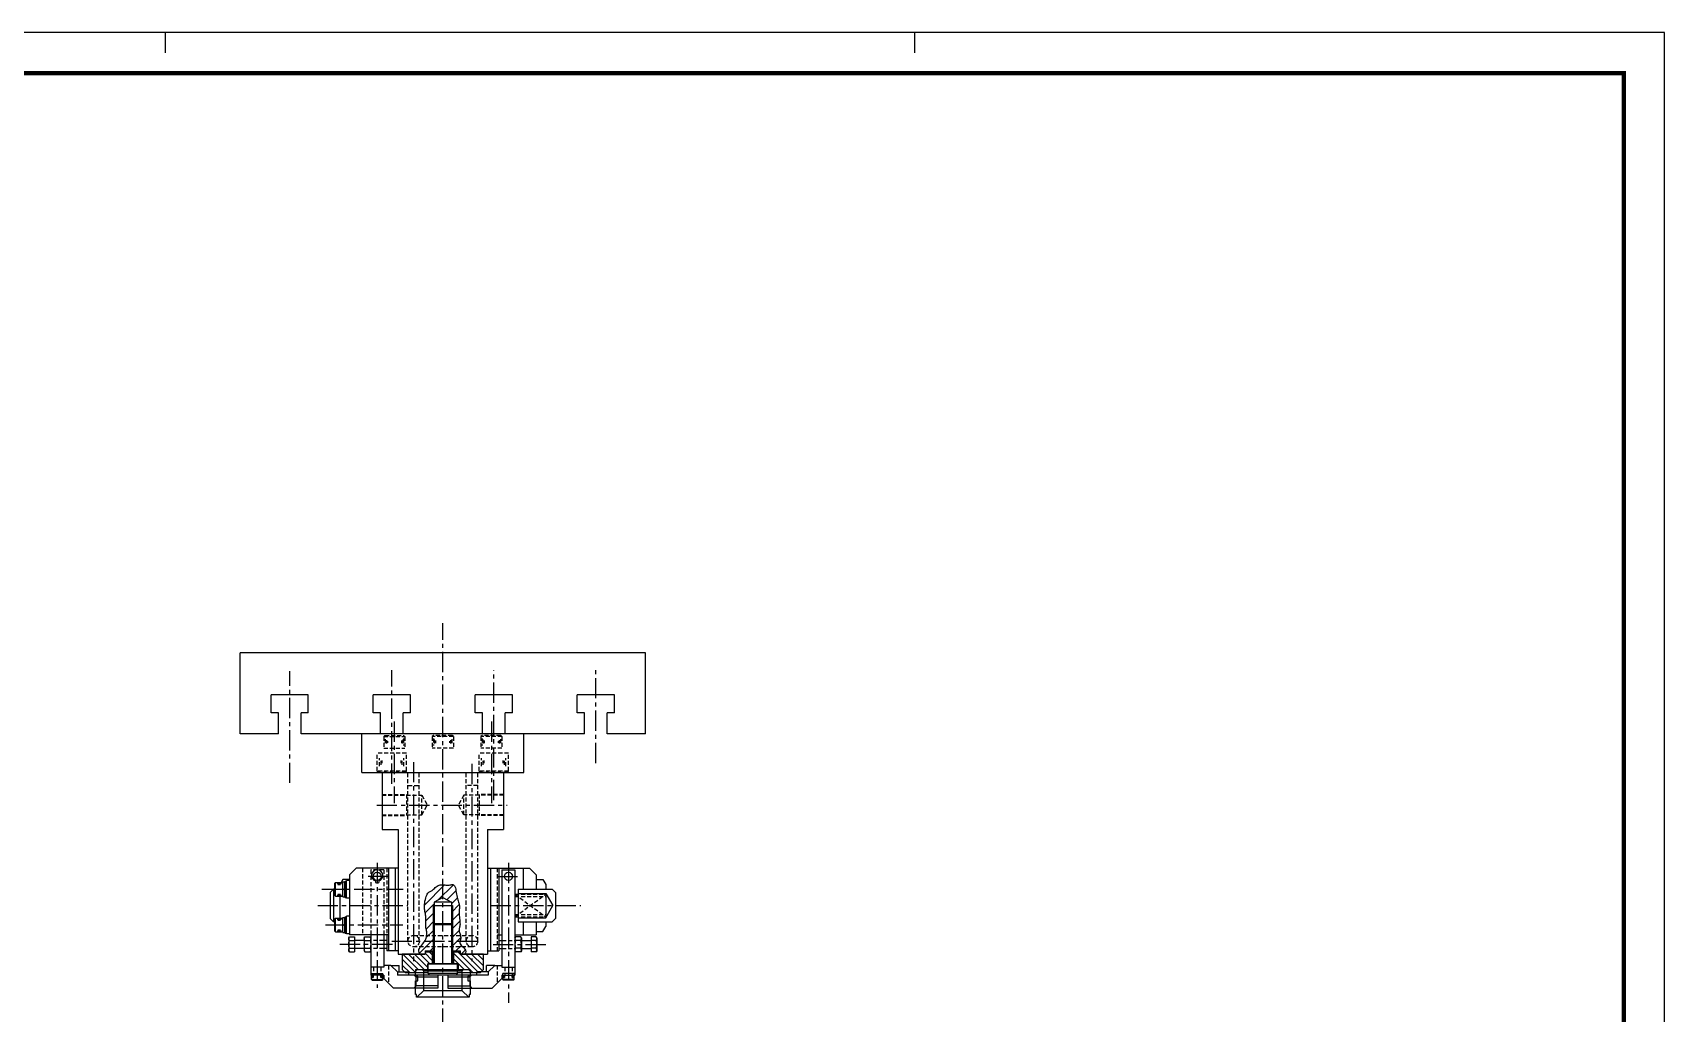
# Model space of a CAD drawing. Extents: x 0 to 2102, y 0 to 1485.
# Drawn here: x 1096 to 2102, y 880 to 1485 of the extents above; entities that cross this region are included whole.
import ezdxf

# ---------------------------------------------------------------- set-up
doc = ezdxf.new("R2010")
doc.units = 0
doc.header["$LTSCALE"] = 10
doc.header["$MEASUREMENT"] = 0
doc.linetypes.add('CENTER', pattern=[2, 1.25, -0.25, 0.25, -0.25])
doc.linetypes.add('HIDDEN', pattern=[0.375, 0.25, -0.125])
doc.layers.get('0').update_dxf_attribs({"linetype": 'CONTINUOUS'})
for name, color, linetype in [('CL', 1, 'CENTER'), ('CUPLA A SOLDAR', 5, 'CONTINUOUS'), ('FI', 1, 'CONTINUOUS'), ('OC', 1, 'HIDDEN'), ('RY', 5, 'CONTINUOUS')]:
    doc.layers.add(name, color=color, linetype=linetype)

# ---------------------------------------------------------------- blocks, each defined once
blk = doc.blocks.new('04912L')
for p, q in [((-3.5, 3.699999999999818), (-3.199999999999818, 4)), ((-3.5, 3.699999999999818), (-3.5, 9.094947017729282e-13)), ((-3.5, 9.094947017729282e-13), (3.5, 0)), ((-3.199999999999818, 4), (3.199999999999818, 4.000000000000909)), ((3.5, 3.700000000000728), (3.199999999999818, 4.000000000000909)), ((3.5, 3.700000000000728), (3.5, 9.094947017729282e-13))]:
    blk.add_line(p, q)
at = {"color": 1}
for p, q in [((-3.5, 3.699999999999818), (3.5, 3.700000000000728)), ((-2.74918438135046, 2.847886453242609), (-2.74918438135046, 0.8981509999366608)), ((-2.217093556839245, 2.404756186908344), (-2.217093556839245, 1.16402496878527)), ((2.217093556839245, 2.404756186908344), (2.217093556839245, 1.16402496878527)), ((2.74918438135046, 2.847886453242609), (2.74918438135046, 0.8981509999366608))]:
    blk.add_line(p, q, dxfattribs=at)
blk = doc.blocks.new('05934L')
for p, q in [((-4.000000000000455, 4), (-4.618802153517208, 3.642734410092089)), ((-4.618802153517208, 3.642734410092089), (-4.618802153517208, 0.3572655904490603)), ((-4.000000000000455, 0), (-4.618802153517208, 0.3572655899079109)), ((-4.000000000000455, 4), (-2.309401076758604, 4)), ((-4.000000000000455, 0), (-2.309401076758604, 0)), ((-2.309401076758604, 4), (2.309401076758604, 4)), ((-2.309401076758604, 3.642734410092089), (-2.309401076758604, 0.3572655900252357)), ((-2.309401076758604, 0), (2.309401076758604, 0)), ((2.309401076758604, 4), (4.000000000000455, 4)), ((2.309401076758604, 3.642734410092089), (2.309401076758604, 0.3572655890056922)), ((2.309401076758604, 0), (4.000000000000455, 0)), ((4, 4), (4.618802153517208, 3.642734410092089)), ((4, 0), (4.618802153517208, 0.3572655899079109)), ((4.618802153517208, 3.642734410092089), (4.618802153517208, 0.3572655890056922))]:
    blk.add_line(p, q)
for centre, radius, start, end in [((-3.464101615138134, 1.955341801261966), 2.044658198738228, 55.61575253194686, 124.3842474680531), ((-3.464101615138134, 2.044658198738034), 2.044658198738228, 235.6157525319469, 304.3842474680532), ((0, -3.642734410092999), 7.642734410093215, 72.4120462260115, 107.5879537739885), ((0, 7.642734410092999), 7.642734410093215, 252.4120462260115, 287.5879537739885), ((3.464101615138134, 1.955341801268332), 2.04465819873323, 55.61575253185293, 124.3842474681471), ((3.464101615138134, 2.044658198731668), 2.04465819873323, 235.615752531853, 304.3842474681471)]:
    blk.add_arc(centre, radius, start, end)
blk = doc.blocks.new('05933L')
for p, q in [((-4.000000000000455, 3.500000000000909), (-4.618802153517208, 3.142734410092999)), ((-4.618802153517208, 3.142734410092999), (-4.618802153517208, 9.094947017729282e-13)), ((-4.618802153517208, 9.094947017729282e-13), (4.618802153517208, 0)), ((-4.000000000000455, 3.500000000000909), (-2.309401076758604, 3.500000000000909)), ((-2.309401076758604, 3.500000000000909), (2.309401076758604, 3.500000000000909)), ((-2.309401076758604, 3.142734410092999), (-2.309401076758604, 9.094947017729282e-13)), ((2.309401076758604, 3.500000000000909), (4.000000000000455, 3.500000000000909)), ((2.309401076758604, 3.142734410092999), (2.309401076758604, 9.094947017729282e-13)), ((4, 3.500000000000909), (4.618802153517208, 3.142734410092999)), ((4.618802153517208, 3.142734410092999), (4.618802153517208, 9.094947017729282e-13))]:
    blk.add_line(p, q)
for centre, radius, start, end in [((-3.464101615138134, 1.455341801262875), 2.044658198738228, 55.61575253194686, 124.3842474680531), ((0, -4.142734410092089), 7.642734410093215, 72.4120462260115, 107.5879537739885), ((3.464101615138134, 1.455341801269242), 2.04465819873323, 55.61575253185293, 124.3842474681471)]:
    blk.add_arc(centre, radius, start, end)
blk = doc.blocks.new('05125')
for p, q in [((-4.699999999999818, 1), (-5, 0.6999999999998181)), ((-5, 0.6999999999998181), (-5, 0)), ((-5, 0), (5, 9.094947017729282e-13)), ((-4.699999999999818, 1), (4.699999999999818, 1)), ((4.699999999999818, 1), (5, 0.6999999999998181)), ((5, 0.6999999999998181), (5, 0))]:
    blk.add_line(p, q)
at = {"color": 1}
blk.add_line((-5, 0.6999999999998181), (5, 0.6999999999998181), dxfattribs=at)
blk = doc.blocks.new('05127')
for p, q in [((-4.600000000000364, 1.200000000000728), (4.599999999999909, 1.200000000000728)), ((-4.600000000000364, 1.200000000000728), (-4.600000000000364, 9.094947017729282e-13)), ((-4.600000000000364, 0), (4.599999999999909, 9.094947017729282e-13)), ((0.5127758982330306, 1.200000000000728), (-0.5315490120110553, 0)), ((4.599999999999909, 1.200000000000728), (4.599999999999909, 9.094947017729282e-13))]:
    blk.add_line(p, q)
blk = doc.blocks.new('05912L')
for p, q in [((-4.25, 4.5), (-3.75, 5)), ((-4.25, 4.5), (-4.25, 9.094947017729282e-13)), ((-4.25, 0), (4.25, 0)), ((-3.75, 5), (3.75, 4.999999999999091)), ((4.25, 4.499999999999091), (3.75, 4.999999999999091)), ((4.25, 4.499999999999091), (4.25, 9.094947017729282e-13))]:
    blk.add_line(p, q)
at = {"color": 1}
for p, q in [((-4.25, 4.5), (4.25, 4.5)), ((-3.637678955054071, 3.522731474156899), (-3.637678955054071, 0.7923265134850226)), ((-2.983482269819433, 3.099717775453428), (-2.983482269819433, 1.407621071122776)), ((2.983482269819433, 3.099717775453428), (2.983482269819433, 1.407621071122776)), ((3.637678955054071, 3.522731474156899), (3.637678955054071, 0.7923265134850226))]:
    blk.add_line(p, q, dxfattribs=at)
blk = doc.blocks.new('12912L')
for p, q in [((-8.99999999999909, 11.00000000000091), (-7.999999999999091, 12.00000000000091)), ((-8.99999999999909, 11.00000000000091), (-9, 0)), ((-7.999999999999091, 12.00000000000091), (8, 12.00000000000091)), ((9, 11.00000000000091), (8, 12.00000000000091)), ((9, 11.00000000000091), (9, 9.094947017729282e-13)), ((-9, 0), (9, 0))]:
    blk.add_line(p, q)
at = {"color": 1}
for p, q in [((-9, 11.00000000000091), (9, 11.00000000000091)), ((-7.466598946256454, 8.009444678210457), (-7.466598946256454, 3.033045896358999)), ((-6.470651215117869, 7.156355527374217), (-6.470651215117869, 3.886156001952259)), ((-5.75926828511183, 6.161067389100936), (-5.75926828511183, 4.597067120108477)), ((5.901521612855504, 6.161067389100936), (5.901521612855504, 4.597067120108477)), ((6.612904542861543, 7.156355527374217), (6.612904542861543, 3.886156001952259)), ((7.608852274000128, 8.009444678210457), (7.608852274000128, 3.033045896358999))]:
    blk.add_line(p, q, dxfattribs=at)
blk = doc.blocks.new('08912L')
for p, q in [((-6.5, 7.199999999999818), (-5.699999999999818, 8)), ((-6.5, 7.199999999999818), (-6.5, 0)), ((-6.5, 0), (6.5, 0)), ((-5.699999999999818, 8), (5.699999999999818, 8)), ((5.699999999999818, 8), (6.5, 7.199999999999818)), ((6.5, 7.199999999999818), (6.500000000000909, 0))]:
    blk.add_line(p, q)
at = {"color": 1}
for p, q in [((-6.5, 7.200000000000728), (6.5, 7.200000000000728)), ((-5.56023573213497, 5.754278590673493), (-5.56023573213497, 2.02454122344443)), ((-4.813790976406381, 5.132655696134862), (-4.813790976406381, 2.894813275797787)), ((-4.067317147853828, 4.386708222689776), (-4.067317147853828, 3.392111591428147)), ((4.516812079433294, 4.759681959411864), (4.516812079433294, 3.143462433612513)), ((5.263285907985846, 5.505629432857859), (5.263285907985846, 2.52183953907479)), ((5.760896363255597, 6.127252327396491), (5.760896363255597, 1.775892065628796))]:
    blk.add_line(p, q, dxfattribs=at)
blk = doc.blocks.new('A1G')
for p, q in [((471, 589.0000000000001), (470.9999999999991, 594.0000000000001)), ((656, 589.0000000000001), (656, 594.0000000000001))]:
    blk.add_line(p, q)
blk.add_lwpolyline([(0, 0), (841, 0), (841, 594.0000000000001), (0, 594.0000000000001)], close=True)
at = {"const_width": 1}
blk.add_lwpolyline([(25, 10), (830.9999999999991, 9.999999999999886), (831, 583.9999999999997), (25, 583.9999999999999)], close=True, dxfattribs=at)

msp = doc.modelspace()

# ---------------------------------------------------------------- hatches: boundary and pattern name
at = {"layer": 'RY'}
h = msp.add_hatch(dxfattribs=at)
h.set_pattern_fill('ANSI31', color=256, scale=30, style=0)
h.set_pattern_definition([(45, (-8530.021053674276, -992.2814663107006), (-2.651650429449553, 2.651650429449553), [])])
h.paths.add_polyline_path([(1359.017778477577, 938.3565244905078), (1358.91268065572, 939.3221957294661), (1358.816129421408, 940.2684137485571), (1358.740999910511, 941.1685190467165), (1358.700167258898, 941.9958521228812), (1358.702155579491, 942.7307086042458), (1358.738084893432, 943.3812046310393), (1358.794724198911, 943.9624114717494), (1358.858842494126, 944.4894003948627), (1358.917208777269, 944.9772426688676), (1358.956592046536, 945.4410095622504), (1358.963761300116, 945.895772343499), (1358.925485536207, 946.3566022811005), (1358.832521409593, 946.8374659260066), (1358.691576201429, 947.3479109590266), (1358.513344849456, 947.8963803434337), (1358.308522291423, 948.4913170425009), (1358.087803465076, 949.1411640195026), (1357.861883308156, 949.8543642377113), (1357.641456758411, 950.6393606604001), (1357.437218753585, 951.5045962508434), (1357.256380434201, 952.4511497550877), (1357.092217751904, 953.4506430502756), (1356.934522861116, 954.4673337963234), (1356.773087916257, 955.4654796531472), (1356.597705071752, 956.4093382806636), (1356.39816648202, 957.2631673387884), (1356.164264301484, 957.9912244874383), (1355.885790684566, 958.5577673865296), (1355.554719022331, 958.9386215735253), (1355.171747652417, 959.1558840960784), (1354.739756149109, 959.2432198793883), (1354.261624086685, 959.2342938486552), (1353.740231039426, 959.1627709290785), (1353.178456581616, 959.0623160458583), (1352.579180287536, 958.9665941241942), (1351.945281731467, 958.9092700892863), (1351.280443103316, 958.9143745421763), (1350.591557055488, 958.9674007872748), (1349.886318856012, 959.044207804835), (1349.172423772918, 959.1206545751097), (1348.666766641682, 959.1573984626586), (1348.666766641682, 951.3507407032475), (1353.916766641682, 948.3196517900169), (1353.916766641682, 946.350740703283), (1354.666766641682, 946.3507407032839), (1354.666766641682, 934.3507407031302), (1354.666766641682, 927.8507407031748), (1359.508901107149, 927.8507407031748), (1359.482785680193, 927.965329652023), (1359.311427559427, 928.5859491780259), (1359.129969492575, 929.1988820040867), (1358.959212594582, 929.7921176615466), (1358.819957980399, 930.3536456817458), (1358.733006764976, 930.8714555960253), (1358.713007093989, 931.3390714484192), (1358.749995236021, 931.772155333738), (1358.827854490386, 932.1919038594845), (1358.930468156392, 932.6195136331628), (1359.041719533354, 933.0761812622761), (1359.145491920581, 933.5831033543284), (1359.225668617386, 934.1614765168229), (1359.266132923078, 934.8324973572633), (1359.255600109729, 935.6093864650588), (1359.202113340451, 936.4734603572404), (1359.11854775111, 937.3980595327444)])
h.paths.add_polyline_path([(1343.416766641682, 948.3196517900169), (1348.666766641682, 951.3507407032475), (1348.666766641682, 959.1573984626586), (1348.457567074238, 959.1726000783517), (1347.749444027997, 959.1759032948144), (1347.055749902229, 959.10642320475), (1346.384179964962, 958.9400187884119), (1345.741046726882, 958.6611365000156), (1345.127131669306, 958.288572689625), (1344.541833516199, 957.8497111812674), (1343.984550991536, 957.3719357989701), (1343.454682819287, 956.8826303667599), (1342.951627723418, 956.4091787086641), (1342.474784427906, 955.9789646487086), (1342.023551656717, 955.6193720109216), (1341.596966152161, 955.3476862620935), (1341.192616729901, 955.1407994400731), (1340.807730223936, 954.9655052254725), (1340.43953346827, 954.788597298904), (1340.0852532969, 954.5768693409805), (1339.742116543828, 954.297115032314), (1339.407350043055, 953.9161280535166), (1339.078180628581, 953.4007020852011), (1338.753742770044, 952.7283288317124), (1338.440801479614, 951.9192920923219), (1338.148029405098, 951.0045736900352), (1337.884099194307, 950.0151554478566), (1337.657683495047, 948.9820191887904), (1337.477454955124, 947.9361467358415), (1337.352086222349, 946.9085199120141), (1337.290249944528, 945.930120540313), (1337.296686420686, 945.0242886049939), (1337.360406554712, 944.1837967353144), (1337.466488901715, 943.3937757217841), (1337.600012016799, 942.639356354912), (1337.746054455074, 941.9056694252063), (1337.889694771646, 941.1778457231792), (1338.01601152162, 940.4410160393368), (1338.110083260104, 939.6803111641889), (1338.161400624758, 938.8853547888152), (1338.177102583455, 938.0637422065763), (1338.168740186622, 937.2275616114034), (1338.147864484687, 936.3889011972251), (1338.126026528074, 935.5598491579772), (1338.114777367211, 934.7524936875864), (1338.125668052526, 933.9789229799846), (1338.170249634441, 933.251225229103), (1338.255642360858, 932.577325589577), (1338.371243269557, 931.9484970588585), (1338.502018595795, 931.3518495951057), (1338.63293457482, 930.7744931564728), (1338.748957441887, 930.2035377011191), (1338.835053432253, 929.6260931872007), (1338.876188781167, 929.0292695728742), (1338.857329723884, 928.4001768162968), (1338.782892438408, 927.8507407031748), (1342.666766641682, 927.8507407031748), (1342.666766641682, 934.3507407031302), (1342.666766641682, 946.3507407032694), (1343.416766641682, 946.3507407032703)])
h.paths.add_polyline_path([(1343.416766641682, 946.3507407032703), (1342.666766641682, 946.3507407032694), (1342.666766641682, 934.3507407031302), (1343.41676664168, 935.1007407031284)], flags=17)
h.paths.add_polyline_path([(1354.666766641682, 946.3507407032839), (1353.916766641682, 946.350740703283), (1353.916766641682, 935.1007407031302), (1354.666766641682, 934.3507407031302)], flags=17)
h.paths.add_polyline_path([(1359.711997623659, 926.7490723748283), (1359.623242739919, 927.3490338947372), (1359.508901107149, 927.8507407031748), (1354.666766641682, 927.8507407031748), (1354.666766641682, 924.3507407031548), (1359.322413020567, 924.3507407031523), (1359.397474397654, 924.6492778785539), (1359.538112528098, 925.1366312108162), (1359.660955710709, 925.6423605823852), (1359.728249216463, 926.1774555609552)])
h.paths.add_polyline_path([(1359.246337609608, 923.1875784406664), (1359.213832209382, 923.6857410611733), (1359.276796048405, 924.1693110179044), (1359.322413020567, 924.3507407031523), (1354.666766641682, 924.3507407031548), (1354.666766641682, 920.8507407031748), (1360.912323154127, 920.8507407031748), (1360.272513507065, 921.498305110697), (1359.748775043918, 922.1035169375484), (1359.412066978111, 922.6638335886894)])
h.paths.add_polyline_path([(1361.576336932616, 920.1652276732027), (1360.91252195161, 920.8505394961833), (1360.912323154127, 920.8507407031748), (1354.666766641682, 920.8507407031748), (1354.666766641682, 918.3507407031591), (1359.666766641505, 918.3507407031593), (1359.666766641505, 916.3507407031593), (1362.01628931192, 916.3507407031593), (1362.620393322604, 917.148669880534), (1362.785986645082, 917.9340907454214), (1362.605532724287, 918.701995718626), (1362.171495005154, 919.4473772209517)])
h.paths.add_polyline_path([(1342.666766641682, 927.8507407031748), (1338.782892438408, 927.8507407031748), (1338.766499923022, 927.7297443519333), (1338.603952750651, 927.0241795194809), (1338.372999006215, 926.2935091349448), (1338.076949489147, 925.5477600143299), (1337.719114998883, 924.7969589736415), (1337.470042834613, 924.3507407031639), (1342.666766641682, 924.3507407031611)])
h.paths.add_polyline_path([(1342.666766641682, 924.3507407031611), (1337.470042834613, 924.3507407031641), (1337.302806334865, 924.0511328288851), (1336.83133429653, 923.3203083960657), (1336.308009683313, 922.6145124911884), (1335.743512183592, 921.9384562086254), (1335.177997041501, 921.2755877562247), (1334.849652304581, 920.8507407031748), (1342.666766641682, 920.8507407031748)])
h.paths.add_polyline_path([(1342.666766641682, 920.8507407031748), (1334.849652304581, 920.8507407031748), (1334.658988390107, 920.6040396201986), (1334.234010362488, 919.9019442867609), (1333.950587091713, 919.1474342421247), (1333.856242710854, 918.3186419725039), (1333.998501352984, 917.3936999641116), (1334.424887151174, 916.3507407031593), (1337.666766641505, 916.3507407031593), (1337.666766641505, 918.3507407031593), (1342.666766641682, 918.3507407031593)])
h = msp.add_hatch(dxfattribs=at)
h.set_pattern_fill('ANSI31', color=256, scale=20, angle=90, style=0)
h.set_pattern_definition([(135, (12045.50163356377, 11362.1079242694), (-1.767766952966369, -1.767766952966369), [])])
h.paths.add_polyline_path([(1365.516766641505, 906.8507407031593), (1365.516766641505, 904.8507407031593), (1371.666766641505, 904.8507407031593), (1373.666766641505, 906.8507407031593), (1373.666766641505, 916.3507407031593), (1359.666766641505, 916.3507407031593), (1359.666766641505, 917.8507407031593), (1355.166766641494, 917.8507407031593), (1355.166766641494, 910.3507407031593), (1358.166766641494, 910.3507407031593), (1358.166766641494, 906.8507407031593)])
h.paths.add_polyline_path([(1323.666766641505, 916.3507407031593), (1323.666766641505, 906.8507407031593), (1325.666766641505, 904.8507407031593), (1331.816766641503, 904.8507407031593), (1331.816766641505, 906.8507407031593), (1339.166766641505, 906.8507407031593), (1339.166766641505, 910.3507407031593), (1342.166766641507, 910.3507407031593), (1342.166766641505, 917.8507407031593), (1337.666766641505, 917.8507407031593), (1337.666766641505, 916.3507407031593)])

# ---------------------------------------------------------------- linework, layer by layer
for p, q in [((1473.666766641678, 1102.350740703177), (1223.666766641682, 1102.350740703177)), ((1223.666766641678, 1052.350740703173), (1223.666766641678, 1102.350740703178)), ((1473.666766641682, 1052.350740703178), (1473.666766641682, 1102.350740703178)), ((1265.666766641682, 1076.350740703175), (1242.666766641685, 1076.350740703173)), ((1242.666766641685, 1065.350740703177), (1242.666766641685, 1076.350740703171)), ((1265.666766641678, 1065.350740703177), (1265.666766641682, 1076.350740703173)), ((1328.666766641682, 1076.350740703175), (1305.666766641685, 1076.350740703173)), ((1305.666766641685, 1065.350740703177), (1305.666766641685, 1076.350740703171)), ((1328.666766641678, 1065.350740703177), (1328.666766641682, 1076.350740703173)), ((1391.666766641682, 1076.350740703175), (1368.666766641685, 1076.350740703173)), ((1368.666766641685, 1065.350740703177), (1368.666766641685, 1076.350740703171)), ((1391.666766641678, 1065.350740703177), (1391.666766641682, 1076.350740703173)), ((1454.666766641682, 1076.350740703175), (1431.666766641685, 1076.350740703173)), ((1431.666766641685, 1065.350740703177), (1431.666766641685, 1076.350740703171)), ((1454.666766641678, 1065.350740703177), (1454.666766641682, 1076.350740703173)), ((1247.166766641682, 1065.350740703175), (1242.666766641685, 1065.350740703175)), ((1247.166766641685, 1052.350740703173), (1247.166766641682, 1065.350740703177)), ((1265.666766641682, 1065.350740703177), (1261.166766641682, 1065.350740703175)), ((1261.166766641685, 1052.350740703177), (1261.166766641682, 1065.350740703177)), ((1310.166766641682, 1065.350740703175), (1305.666766641685, 1065.350740703175)), ((1310.166766641685, 1052.350740703173), (1310.166766641682, 1065.350740703177)), ((1328.666766641682, 1065.350740703177), (1324.166766641682, 1065.350740703175)), ((1324.166766641685, 1052.350740703177), (1324.166766641682, 1065.350740703177)), ((1373.166766641682, 1065.350740703175), (1368.666766641685, 1065.350740703175)), ((1373.166766641685, 1052.350740703173), (1373.166766641682, 1065.350740703177)), ((1391.666766641682, 1065.350740703177), (1387.166766641682, 1065.350740703175)), ((1387.166766641685, 1052.350740703177), (1387.166766641682, 1065.350740703177)), ((1436.166766641682, 1065.350740703175), (1431.666766641685, 1065.350740703175)), ((1436.166766641685, 1052.350740703173), (1436.166766641682, 1065.350740703177)), ((1454.666766641682, 1065.350740703177), (1450.166766641682, 1065.350740703175)), ((1450.166766641685, 1052.350740703177), (1450.166766641682, 1065.350740703177)), ((1247.166766641685, 1052.350740703175), (1223.666766641678, 1052.350740703177)), ((1436.166766641685, 1052.350740703175), (1261.166766641685, 1052.350740703175)), ((1298.666766641682, 1028.350740703175), (1298.666766641682, 1052.350740703177)), ((1398.666766641685, 1028.350740703175), (1398.666766641682, 1052.350740703177)), ((1473.666766641682, 1052.350740703175), (1450.166766641682, 1052.350740703178)), ((1298.666766641682, 1028.350740703175), (1398.666766641682, 1028.350740703175)), ((1311.166766641682, 1028.350740703104), (1311.166766641682, 993.3507407031093)), ((1321.166766641682, 1028.350740703104), (1376.166766641682, 1028.350740703249)), ((1386.166766641682, 1028.350740703249), (1386.166766641682, 993.3507407032457)), ((1311.166766641682, 993.3507407031111), (1321.166766641678, 993.3507407031275)), ((1321.166766641682, 993.3507407031275), (1321.166766641682, 916.3507407031748)), ((1376.166766641685, 993.3507407032275), (1376.166766641682, 916.3507407032039)), ((1376.166766641689, 993.3507407032293), (1386.166766641682, 993.3507407032457)), ((1295.166766641682, 969.3507407031166), (1291.166766641682, 965.3507407031166)), ((1321.166766641685, 969.3507407031748), (1295.166766641682, 969.3507407031166)), ((1315.166766641682, 969.3507407031748), (1315.166766641682, 918.3507407032039)), ((1319.166766641685, 969.3507407031748), (1319.166766641689, 918.3507407032039)), ((1376.166766641682, 969.3507407031748), (1402.166766641682, 969.3507407031748)), ((1378.166766641682, 969.3507407031748), (1378.166766641682, 918.3507407032039)), ((1383.166766641682, 969.3507407031748), (1383.166766641682, 918.3507407032039)), ((1385.166766641682, 968.3507407031748), (1385.166766641682, 908.3507407031766)), ((1385.166766641682, 968.3507407032039), (1393.166766641682, 968.3507407032039)), ((1393.166766641682, 968.3507407031748), (1393.166766641678, 908.3507407031657)), ((1398.166766641682, 969.3507407031748), (1398.166766641685, 956.350740703233)), ((1406.166766641682, 965.3507407031748), (1402.166766641682, 969.3507407031748)), ((1286.898817449224, 962.3507407031748), (1285.888454478174, 960.600740703233)), ((1291.166766641682, 962.3507407031457), (1286.898817449232, 962.3507407031748)), ((1289.166766641682, 950.850740703233), (1289.166766641682, 961.850740703233)), ((1291.166766641682, 961.850740703233), (1289.166766641682, 961.850740703233)), ((1291.166766641682, 965.3507407031166), (1291.166766641682, 928.350740703233)), ((1307.166766641682, 961.4966387369232), (1307.166766641682, 960.4632585094687)), ((1309.166766641682, 961.4966387369232), (1309.166766641682, 960.4632585094687)), ((1406.166766641682, 965.3507407031748), (1406.166766641685, 956.350740703233)), ((1406.166766641685, 962.3507407031457), (1410.434715834139, 962.3507407031748)), ((1410.434715834142, 962.3507407031748), (1412.166766641682, 959.350740703233)), ((1412.166766641682, 959.350740703233), (1412.166766641682, 956.350740703233)), ((1281.166766641682, 956.350740703233), (1279.166766641682, 954.350740703233)), ((1279.166766641682, 954.350740703233), (1279.166766641682, 938.3507407032039)), ((1281.96676664167, 956.350740703233), (1281.166766641682, 956.350740703233)), ((1281.166766641682, 956.350740703233), (1281.166766641682, 936.3507407032039)), ((1285.166766641689, 952.100740703233), (1285.166766641685, 938.600740703233)), ((1291.166766641682, 950.8507407032621), (1289.166766641682, 950.850740703233)), ((1348.666766641682, 951.3507407032475), (1343.416766641682, 948.3196517900169)), ((1343.416766641682, 948.3196517900169), (1343.41676664168, 935.1007407031293)), ((1353.916766641682, 948.3196517900169), (1343.416766641682, 948.3196517900169)), ((1348.666766641682, 951.3507407032475), (1353.916766641682, 948.3196517900169)), ((1353.916766641682, 948.3196517900169), (1353.916766641682, 935.1007407031302)), ((1395.166766641682, 956.350740703233), (1395.166766641682, 936.3507407031748)), ((1395.166766641682, 956.350740703233), (1416.166766641682, 956.350740703233)), ((1395.166766641682, 953.8507407032039), (1412.166766641682, 953.8507407032039)), ((1412.166766641682, 953.8507407032039), (1412.166766641682, 938.8507407032039)), ((1412.166766641682, 953.8507407032039), (1416.496893660604, 946.3507407032039)), ((1416.166766641682, 956.350740703233), (1418.166766641682, 954.350740703233)), ((1418.166766641682, 954.350740703233), (1418.166766641682, 938.3507407032039)), ((1279.166766641682, 938.3507407032039), (1281.166766641682, 936.3507407032039)), ((1289.166766641682, 928.850740703233), (1289.166766641682, 939.850740703233)), ((1291.166766641682, 939.850740703233), (1289.166766641682, 939.850740703233)), ((1395.166766641682, 938.8507407032039), (1412.166766641682, 938.8507407032039)), ((1412.166766641682, 938.8507407032039), (1416.496893660604, 946.3507407032039)), ((1418.166766641682, 938.3507407032039), (1416.166766641682, 936.3507407032039)), ((1281.96676664167, 936.3507407032039), (1281.166766641682, 936.3507407032039)), ((1291.166766641682, 928.8507407032621), (1289.166766641682, 928.850740703233)), ((1315.166766641682, 928.350740703233), (1291.166766641682, 928.350740703233)), ((1304.166766641678, 928.350740703233), (1304.166766641685, 908.3507407031657)), ((1312.166766641682, 928.350740703233), (1312.166766641682, 908.3507407031766)), ((1314.166766641682, 928.350740703233), (1314.166766641682, 918.3507407032039)), ((1343.666766641682, 935.3507407031302), (1342.666766641682, 934.3507407031302)), ((1342.666766641682, 934.3507407031302), (1342.666766641682, 910.3507407031593)), ((1343.666766641682, 935.3507407031302), (1353.666766641682, 935.3507407031302)), ((1353.666766641682, 935.3507407031302), (1354.666766641682, 934.3507407031302)), ((1354.666766641682, 934.3507407031302), (1354.666766641682, 910.3507407031302)), ((1383.166766641689, 928.3507407032039), (1385.166766641682, 928.3507407032039)), ((1393.166766641682, 928.350740703233), (1406.166766641682, 928.350740703233)), ((1395.166766641682, 936.3507407032039), (1416.166766641682, 936.3507407032039)), ((1398.166766641685, 936.3507407032039), (1398.166766641685, 928.350740703233)), ((1406.166766641685, 936.3507407031748), (1406.166766641685, 928.350740703233)), ((1406.166766641682, 930.3507407031748), (1410.434715834124, 930.3507407031748)), ((1410.434715834117, 930.3507407031748), (1412.166766641682, 933.3507407031748)), ((1412.166766641682, 936.3507407032039), (1412.166766641682, 933.3507407031748)), ((1300.166766641682, 924.8507407032039), (1294.166766641682, 924.8507407032039)), ((1300.166766641682, 919.850740703233), (1294.166766641682, 919.8507407032039)), ((1314.166766641682, 924.8507407032039), (1312.166766641685, 924.8507407032039)), ((1314.166766641682, 919.850740703233), (1312.166766641685, 919.8507407032039)), ((1321.166766641682, 918.3507407031748), (1314.166766641682, 918.3507407032039)), ((1321.166766641682, 916.3507407031748), (1337.666766641505, 916.3507407031593)), ((1323.666766641505, 916.3507407031593), (1323.666766641505, 906.8507407031593)), ((1337.666766641505, 916.3507407031593), (1323.666766641505, 916.3507407031593)), ((1337.666766641505, 918.3507407031591), (1337.666766641505, 916.3507407031593)), ((1337.666766641505, 918.3507407031593), (1342.666766641682, 918.3507407031593)), ((1337.666766641505, 917.8507407031593), (1342.666766641682, 917.8507407031591)), ((1342.166766641505, 917.8507407031593), (1342.166766641507, 910.3507407031593)), ((1354.666766641682, 918.3507407031591), (1359.666766641505, 918.3507407031593)), ((1354.666766641682, 917.8507407031591), (1359.666766641505, 917.8507407031593)), ((1355.166766641494, 917.8507407031593), (1355.166766641494, 910.3507407031593)), ((1359.666766641505, 916.3507407031593), (1359.666766641505, 918.3507407031591)), ((1359.666766641505, 916.3507407031593), (1376.166766641682, 916.3507407032039)), ((1373.666766641505, 916.3507407031593), (1359.666766641505, 916.3507407031593)), ((1373.666766641505, 906.8507407031593), (1373.666766641505, 916.3507407031593)), ((1376.166766641682, 918.3507407031748), (1383.166766641682, 918.3507407032039)), ((1383.166766641682, 924.8507407032039), (1385.166766641682, 924.8507407032039)), ((1383.166766641682, 919.850740703233), (1385.166766641682, 919.8507407032039)), ((1397.166766641682, 924.8507407032039), (1403.166766641689, 924.8507407032039)), ((1397.166766641682, 919.850740703233), (1403.166766641689, 919.8507407032039)), ((1312.166766641682, 908.3507407031766), (1304.166766641685, 908.3507407031657)), ((1304.166766641682, 908.3507407031657), (1304.166766641682, 903.3507407031657)), ((1312.166766641682, 908.3507407031766), (1304.166766641685, 908.3507407031657)), ((1312.166766641678, 909.3507407031766), (1312.166766641682, 908.3507407031766)), ((1316.666766641685, 909.350740703182), (1312.166766641682, 909.3507407031766)), ((1316.666766641685, 909.350740703182), (1320.666766641682, 905.3507407031893)), ((1316.666766641685, 909.350740703182), (1321.666766641678, 909.3507407031802)), ((1321.666766641678, 905.3507407031893), (1321.666766641678, 909.3507407031802)), ((1323.666766641505, 906.8507407031593), (1325.666766641505, 904.8507407031593)), ((1331.816766641505, 906.8507407031593), (1339.666766641685, 906.8507407031593)), ((1331.816766641505, 906.8507407031593), (1331.816766641503, 904.8507407031593)), ((1339.166766641505, 910.3507407031593), (1358.166766641494, 910.3507407031593)), ((1339.166766641505, 910.3507407031593), (1339.166766641505, 906.8507407031575)), ((1357.666766641685, 910.3507407031302), (1339.666766641685, 910.3507407031302)), ((1339.666766641685, 904.3507407031293), (1339.666766641685, 910.3507407031293)), ((1357.666766641683, 904.3507407031293), (1357.666766641685, 910.3507407031302)), ((1357.666766641683, 906.8507407031593), (1365.516766641505, 906.8507407031593)), ((1358.166766641494, 910.3507407031593), (1358.166766641494, 906.8507407031575)), ((1365.516766641505, 906.8507407031593), (1365.516766641505, 904.8507407031593)), ((1371.666766641505, 904.8507407031593), (1373.666766641505, 906.8507407031593)), ((1375.666766641685, 905.3507407031893), (1375.666766641685, 909.3507407031802)), ((1380.666766641678, 909.350740703182), (1375.666766641685, 909.3507407031802)), ((1380.666766641678, 909.350740703182), (1376.666766641682, 905.3507407031893)), ((1380.666766641678, 909.350740703182), (1385.166766641682, 909.3507407031766)), ((1385.166766641685, 909.3507407031766), (1385.166766641682, 908.3507407031766)), ((1385.166766641682, 908.3507407031766), (1393.166766641678, 908.3507407031657)), ((1385.166766641682, 908.3507407031766), (1393.166766641678, 908.3507407031657)), ((1393.166766641682, 908.3507407031657), (1393.166766641682, 903.3507407031657)), ((1312.166766641689, 903.3507407031766), (1304.166766641682, 903.3507407031657)), ((1312.166766641682, 903.3507407031748), (1312.166766641685, 901.3507407031148)), ((1312.166766641685, 901.3507407031148), (1318.166766641685, 895.3507407031238)), ((1320.666766641682, 905.3507407031893), (1320.666766641682, 903.3507407031439)), ((1320.666766641682, 905.3507407031893), (1327.666766641678, 905.3507407031893)), ((1345.666766641682, 903.350740703233), (1320.666766641682, 903.3507407031439)), ((1339.666766641685, 904.8507407031593), (1325.666766641505, 904.8507407031593)), ((1327.666766641678, 903.3507407031675), (1327.666766641678, 905.3507407031893)), ((1331.916766641674, 902.3507407031839), (1330.916766641674, 903.3507407031802)), ((1331.916766641674, 896.8507407031748), (1331.050741237888, 895.3507407031766)), ((1331.916766641674, 902.3507407031839), (1331.916766641674, 896.8507407031748)), ((1331.916766641674, 902.3507407031839), (1345.666766641682, 902.3507407031839)), ((1345.666766641674, 896.850740703233), (1331.916766641678, 896.8507407031457)), ((1339.666766641685, 904.3507407031293), (1340.666766641685, 903.3507407031293)), ((1356.666766641683, 903.3507407031293), (1340.666766641685, 903.3507407031293)), ((1345.666766641682, 903.350740703233), (1345.666766641682, 895.350740703233)), ((1351.666766641682, 903.350740703233), (1351.666766641682, 895.350740703233)), ((1376.666766641682, 903.3507407033421), (1351.666766641682, 903.350740703253)), ((1351.666766641682, 902.3507407031839), (1365.416766641689, 902.3507407031839)), ((1351.666766641689, 896.850740703233), (1365.416766641685, 896.8507407031457)), ((1357.666766641683, 904.3507407031293), (1356.666766641683, 903.3507407031293)), ((1371.666766641505, 904.8507407031593), (1357.666766641683, 904.8507407031593)), ((1366.416766641689, 903.3507407031802), (1365.416766641689, 902.3507407031839)), ((1365.416766641689, 902.3507407031839), (1365.416766641689, 896.8507407031748)), ((1365.416766641689, 896.8507407031748), (1366.282792045475, 895.3507407031766)), ((1369.666766641685, 903.3507407031675), (1369.666766641685, 905.3507407031893)), ((1376.666766641682, 905.3507407031893), (1369.666766641685, 905.3507407031893)), ((1376.666766641682, 905.3507407031893), (1376.666766641682, 903.3507407031439)), ((1385.166766641678, 901.3507407031148), (1379.166766641678, 895.3507407031238)), ((1385.166766641682, 903.3507407031748), (1385.166766641678, 901.3507407031148)), ((1385.166766641674, 903.3507407031766), (1393.166766641682, 903.3507407031657)), ((1345.666766641682, 895.350740703233), (1318.166766641685, 895.3507407031238)), ((1351.666766641682, 895.350740703233), (1379.166766641678, 895.3507407031238))]:
    msp.add_line(p, q)
at = {"color": 1}
msp.add_line((1357.666766641685, 904.3507407031293), (1339.666766641685, 904.3507407031293), dxfattribs=at)
for centre in [(1308.166766641682, 964.3507407031748), (1389.166766641682, 964.3507407031748)]:
    msp.add_circle(centre, 2.5)
for radius, start, end in [(3.5, 286.6015495992069, 253.3984504007931), (4.5, 257.1604115930719, 282.8395884069281)]:
    msp.add_arc((1308.166766641682, 964.8507407031748), radius, start, end)
at = {"layer": 'CL'}
for p, q in [((1348.666766641678, 510.3201415458329), (1348.666766641678, 1120.685432301997)), ((1254.166766641682, 1021.972441964705), (1254.166766641682, 1090.913270050413)), ((1317.166766641678, 1021.519825643282), (1317.166766641678, 1091.593295696611)), ((1380.166766641682, 1011.427610562009), (1380.166766641682, 1091.593295696611)), ((1443.166766641682, 1034.210117026468), (1443.166766641682, 1091.593295696611)), ((1318.666766641682, 1059.878609142444), (1318.666766641682, 1009.58542674507)), ((1378.666766641682, 1059.878609142444), (1378.666766641682, 1009.58542674507)), ((1330.666766641682, 1034.906472340682), (1330.666766641682, 912.0351439492688)), ((1366.666766641682, 1033.724645568572), (1366.666766641682, 912.0351439492688)), ((1307.875270930634, 1008.350740703104), (1388.438458594135, 1008.350740703249)), ((1308.166766641682, 972.6939188966089), (1308.166766641682, 895.4805762610904)), ((1389.166766641682, 972.6939188966089), (1389.166766641682, 886.2631095685092)), ((1315.037530583495, 964.3507407031457), (1300.527202245654, 964.3507407032039)), ((1382.296002699868, 964.3507407031457), (1396.806331037709, 964.3507407032039)), ((1273.923807546284, 956.350740703233), (1324.091605033484, 956.350740703233)), ((1271.434393912254, 946.3507407031748), (1327.045217407742, 946.3507407031748)), ((1378.235112296317, 946.3507407031748), (1433.845935791805, 946.3507407031748)), ((1276.160591281156, 934.350740703233), (1324.016906385621, 934.350740703233)), ((1317.555473346021, 922.3507407032039), (1283.379686861726, 922.350740703233)), ((1317.139759131873, 924.3507407031748), (1371.934929068773, 924.3507407031457)), ((1379.654175986236, 922.3507407032039), (1413.953846421637, 922.350740703233))]:
    msp.add_line(p, q, dxfattribs=at)
msp.add_lwpolyline([(1334.424887151172, 916.3507407031623), (1333.998501352984, 917.3936999641116), (1333.856242710854, 918.3186419725039), (1333.950587091713, 919.1474342421247), (1334.234010362488, 919.9019442867609), (1334.658988390107, 920.6040396201986), (1335.177997041501, 921.2755877562247), (1335.743512183592, 921.9384562086254), (1336.308009683313, 922.6145124911884), (1336.83133429653, 923.3203083960657), (1337.302806334865, 924.0511328288851), (1337.719114998883, 924.7969589736415), (1338.076949489147, 925.5477600143299), (1338.372999006215, 926.2935091349448), (1338.603952750651, 927.0241795194809), (1338.766499923022, 927.7297443519333), (1338.857329723884, 928.4001768162968), (1338.876188781167, 929.0292695728742), (1338.835053432253, 929.6260931872007), (1338.748957441887, 930.2035377011191), (1338.63293457482, 930.7744931564728), (1338.502018595795, 931.351849595105), (1338.371243269557, 931.9484970588585), (1338.255642360858, 932.577325589577), (1338.170249634441, 933.251225229103), (1338.125668052526, 933.9789229799846), (1338.114777367211, 934.7524936875864), (1338.126026528074, 935.5598491579772), (1338.147864484687, 936.3889011972265), (1338.168740186622, 937.2275616114032), (1338.177102583455, 938.0637422065763), (1338.161400624758, 938.8853547888152), (1338.110083260104, 939.6803111641889), (1338.01601152162, 940.4410160393368), (1337.889694771646, 941.1778457231792), (1337.746054455074, 941.9056694252074), (1337.600012016799, 942.639356354912), (1337.466488901715, 943.3937757217841), (1337.360406554712, 944.1837967353144), (1337.296686420686, 945.0242886049939), (1337.290249944528, 945.930120540313), (1337.352086222349, 946.9085199120141), (1337.477454955124, 947.9361467358415), (1337.657683495047, 948.9820191887904), (1337.884099194307, 950.0151554478566), (1338.148029405098, 951.0045736900352), (1338.440801479614, 951.9192920923219), (1338.753742770044, 952.7283288317124), (1339.078180628581, 953.4007020852011), (1339.407350043055, 953.9161280535166), (1339.742116543828, 954.297115032314), (1340.0852532969, 954.5768693409805), (1340.43953346827, 954.788597298904), (1340.807730223936, 954.9655052254725), (1341.192616729901, 955.1407994400731), (1341.596966152161, 955.3476862620935), (1342.023551656717, 955.6193720109216), (1342.474784427906, 955.9789646487086), (1342.951627723418, 956.4091787086638), (1343.454682819287, 956.8826303667599), (1343.984550991536, 957.3719357989701), (1344.541833516199, 957.8497111812674), (1345.127131669306, 958.288572689625), (1345.741046726882, 958.6611365000156), (1346.384179964962, 958.9400187884119), (1347.055749902229, 959.10642320475), (1347.749444027997, 959.1759032948144), (1348.457567074238, 959.1726000783517), (1349.172423772918, 959.1206545751097), (1349.886318856012, 959.044207804835), (1350.591557055488, 958.9674007872748), (1351.280443103316, 958.9143745421763), (1351.945281731467, 958.9092700892863), (1352.579180287536, 958.9665941241942), (1353.178456581616, 959.0623160458583), (1353.740231039426, 959.1627709290785), (1354.261624086685, 959.2342938486552), (1354.739756149109, 959.2432198793883), (1355.171747652417, 959.1558840960784), (1355.554719022331, 958.9386215735253), (1355.885790684566, 958.5577673865296), (1356.164264301484, 957.9912244874383), (1356.39816648202, 957.2631673387884), (1356.597705071752, 956.4093382806636), (1356.773087916257, 955.4654796531472), (1356.934522861116, 954.4673337963234), (1357.092217751904, 953.4506430502756), (1357.256380434201, 952.4511497550877), (1357.437218753585, 951.5045962508434), (1357.641456758411, 950.6393606604001), (1357.861883308156, 949.8543642377113), (1358.087803465076, 949.1411640195026), (1358.308522291423, 948.4913170425011), (1358.513344849456, 947.8963803434337), (1358.691576201429, 947.3479109590266), (1358.832521409593, 946.8374659260066), (1358.925485536207, 946.3566022811005), (1358.963761300116, 945.895772343499), (1358.956592046536, 945.4410095622504), (1358.917208777269, 944.9772426688676), (1358.858842494126, 944.4894003948627), (1358.794724198911, 943.9624114717494), (1358.738084893432, 943.3812046310393), (1358.702155579491, 942.7307086042458), (1358.700167258898, 941.9958521228812), (1358.740999910511, 941.1685190467165), (1358.816129421408, 940.2684137485571), (1358.91268065572, 939.3221957294661), (1359.017778477577, 938.3565244905078), (1359.11854775111, 937.3980595327444), (1359.202113340451, 936.4734603572404), (1359.255600109729, 935.6093864650588), (1359.266132923078, 934.8324973572633), (1359.225668617386, 934.1614765168229), (1359.145491920581, 933.5831033543284), (1359.041719533354, 933.0761812622761), (1358.930468156392, 932.6195136331628), (1358.827854490386, 932.1919038594845), (1358.749995236021, 931.772155333738), (1358.713007093989, 931.3390714484192), (1358.733006764976, 930.8714555960253), (1358.819957980399, 930.3536456817458), (1358.959212594582, 929.7921176615466), (1359.129969492575, 929.1988820040867), (1359.311427559427, 928.5859491780259), (1359.482785680193, 927.965329652023), (1359.623242739919, 927.3490338947372), (1359.711997623659, 926.7490723748283), (1359.728249216463, 926.1774555609552), (1359.660955710709, 925.6423605823852), (1359.538112528098, 925.1366312108162), (1359.397474397654, 924.6492778785539), (1359.276796048405, 924.1693110179044), (1359.213832209382, 923.6857410611733), (1359.246337609608, 923.1875784406664), (1359.412066978111, 922.6638335886894), (1359.748775043918, 922.1035169375484), (1360.272513507065, 921.498305110697), (1360.91252195161, 920.8505394961833), (1361.576336932616, 920.1652276732027), (1362.171495005154, 919.4473772209517), (1362.605532724287, 918.701995718626), (1362.785986645082, 917.9340907454214), (1362.620393322604, 917.148669880534), (1362.01628931192, 916.3507407031595)], dxfattribs=at)
at = {"layer": 'CUPLA A SOLDAR'}
for p, q in [((1331.891765801256, 905.8507075629941), (1332.891765965169, 906.8507244907132)), ((1332.891765965169, 906.8507244907132), (1364.441767318194, 906.8507244907132)), ((1335.841766541842, 906.8507244907132), (1336.641767045503, 906.0507109485384)), ((1360.69176623786, 906.0507109485384), (1361.491766741519, 906.8507244907132)), ((1364.441767318194, 906.8507244907132), (1365.441767482107, 905.8507075629941)), ((1331.891765801256, 902.8507163844815), (1331.891765801256, 905.8507075629941)), ((1333.291766216998, 902.8507163844815), (1331.891765801256, 902.8507163844815)), ((1331.891765801256, 891.3507154308077), (1331.891765801256, 899.8507252059694)), ((1331.891765801256, 899.8507252059694), (1333.291766216998, 899.8507252059694)), ((1333.291766216998, 899.8507252059694), (1333.291766216998, 902.8507163844815)), ((1336.641767045503, 906.0507109485384), (1360.69176623786, 906.0507109485384)), ((1336.641767045503, 906.0507109485384), (1336.641767045503, 893.7757304034944)), ((1360.69176623786, 893.7757304034944), (1360.69176623786, 906.0507109485384)), ((1364.041767066363, 902.8507163844815), (1364.041767066363, 899.8507252059694)), ((1365.441767482107, 902.8507163844815), (1364.041767066363, 902.8507163844815)), ((1364.041767066363, 899.8507252059694), (1365.441767482107, 899.8507252059694)), ((1365.441767482107, 905.8507075629941), (1365.441767482107, 902.8507163844815)), ((1365.441767482107, 899.8507252059694), (1365.441767482107, 891.3507154308077)), ((1332.416767237726, 891.3507154308077), (1331.891765801256, 891.3507154308077)), ((1332.416767237726, 889.8507049403902), (1332.416767237726, 891.3507154308077)), ((1332.716766728108, 889.8507049403902), (1332.416767237726, 889.8507049403902)), ((1336.641767045503, 893.7757304034944), (1332.716766728108, 889.8507049403902)), ((1364.616766555255, 889.8507049403902), (1332.716766728108, 889.8507049403902)), ((1360.69176623786, 893.7757304034944), (1336.641767045503, 893.7757304034944)), ((1364.616766555255, 889.8507049403902), (1360.69176623786, 893.7757304034944)), ((1364.916766045635, 889.8507049403902), (1364.616766555255, 889.8507049403902)), ((1364.916766045635, 891.3507154308077), (1364.916766045635, 889.8507049403902)), ((1365.441767482107, 891.3507154308077), (1364.916766045635, 891.3507154308077))]:
    msp.add_line(p, q, dxfattribs=at)
at = {"layer": 'FI'}
for p, q in [((1342.666766641682, 946.3507407032694), (1342.666766641682, 934.3507407031302)), ((1342.666766641682, 946.3507407032694), (1354.666766641682, 946.3507407032839)), ((1354.666766641682, 946.3507407032839), (1354.666766641682, 934.3507407031302)), ((1354.666766641682, 934.3507407031302), (1342.666766641682, 934.3507407031302)), ((1343.416766641682, 934.3507407031302), (1343.416766641682, 910.3507407031593)), ((1353.916766641682, 934.3507407031302), (1353.916766641682, 910.3507407031302))]:
    msp.add_line(p, q, dxfattribs=at)
at = {"layer": 'OC'}
for p, q in [((1327.166766641682, 924.3507407031748), (1327.166766641682, 1028.350740703104)), ((1334.166766641682, 924.3507407031748), (1334.166766641682, 1028.350740703162)), ((1363.166766641674, 924.3507407031748), (1363.166766641674, 1028.350740703162)), ((1370.166766641674, 924.3507407031748), (1370.166766641674, 1028.350740703104)), ((1327.166766641682, 1020.350740703162), (1334.166766641682, 1020.350740703162)), ((1370.166766641678, 1020.350740703162), (1363.166766641678, 1020.350740703162)), ((1311.166766641682, 1014.850740703111), (1326.166766641682, 1014.850740703137)), ((1311.166766641678, 1014.350740703113), (1335.702665026549, 1014.350740703155)), ((1326.166766641682, 1014.850740703137), (1326.166766641682, 1001.850740703137)), ((1335.702665026549, 1014.350740703155), (1339.166766641682, 1008.35074070316)), ((1335.702665026542, 1002.350740703155), (1335.702665026549, 1014.350740703155)), ((1335.702665026542, 1002.350740703155), (1339.166766641682, 1008.35074070316)), ((1361.630868256814, 1014.350740703155), (1358.166766641682, 1008.35074070316)), ((1361.630868256821, 1002.350740703155), (1358.166766641682, 1008.35074070316)), ((1386.166766641685, 1014.350740703113), (1361.630868256814, 1014.350740703155)), ((1361.630868256821, 1002.350740703155), (1361.630868256814, 1014.350740703155)), ((1371.166766641682, 1014.850740703137), (1371.166766641682, 1001.850740703137)), ((1386.166766641682, 1014.850740703111), (1371.166766641682, 1014.850740703137)), ((1311.166766641682, 1002.350740703109), (1335.702665026542, 1002.350740703155)), ((1311.166766641682, 1001.850740703109), (1326.166766641682, 1001.850740703137)), ((1386.166766641682, 1002.350740703109), (1361.630868256821, 1002.350740703155)), ((1386.166766641682, 1001.850740703109), (1371.166766641682, 1001.850740703137)), ((1299.166766641682, 969.3507407031457), (1299.166766641682, 928.350740703233)), ((1304.166766641682, 968.3507407031748), (1304.166766641682, 928.350740703233)), ((1312.166766641682, 968.3507407032039), (1304.166766641682, 968.3507407032039)), ((1312.166766641682, 968.3507407031748), (1312.166766641682, 928.350740703233)), ((1314.166766641682, 969.3507407031748), (1314.166766641682, 928.350740703233)), ((1382.166766641682, 969.3507407031748), (1382.166766641682, 918.3507407032039)), ((1393.166766641682, 953.3507407032039), (1412.166766641682, 953.3507407032039)), ((1393.166766641682, 939.3507407032039), (1412.166766641682, 953.3507407032039)), ((1393.166766641682, 953.3507407032039), (1412.166766641682, 939.3507407032039)), ((1393.166766641682, 951.8507407032039), (1412.166766641682, 951.8507407032039)), ((1393.166766641682, 940.8507407032039), (1412.166766641682, 940.8507407032039)), ((1393.166766641682, 939.3507407032039), (1412.166766641682, 939.3507407032039)), ((1330.666766641682, 927.8507407031748), (1366.666766641682, 927.8507407031748)), ((1382.166766641685, 928.3507407032039), (1383.166766641689, 928.3507407032039)), ((1312.166766641685, 924.8507407032039), (1304.166766641685, 924.8507407032039)), ((1312.166766641685, 919.8507407032039), (1304.166766641685, 919.8507407032039)), ((1366.666766641682, 920.8507407031748), (1330.666766641682, 920.8507407031748)), ((1385.166766641682, 924.8507407032039), (1393.166766641682, 924.8507407032039)), ((1385.166766641682, 919.8507407032039), (1393.166766641682, 919.8507407032039)), ((1305.916766641682, 908.350740703173), (1305.916766641682, 903.3507407031711)), ((1310.416766641682, 908.3507407031893), (1310.416766641682, 903.3507407031857)), ((1315.166766641682, 909.3507407031802), (1315.166766641682, 898.3507407031238)), ((1382.166766641682, 909.3507407031802), (1382.166766641682, 898.3507407031238)), ((1386.916766641682, 908.3507407031893), (1386.916766641682, 903.3507407031857)), ((1391.416766641682, 908.350740703173), (1391.416766641682, 903.3507407031711))]:
    msp.add_line(p, q, dxfattribs=at)
for centre in [(1330.666766641682, 924.3507407031748), (1366.666766641682, 924.3507407031748)]:
    msp.add_circle(centre, 3.5, dxfattribs=at)

# ---------------------------------------------------------------- block references
at = {"xscale": 2.5, "yscale": 2.5, "zscale": 2.5}
msp.add_blockref('A1G', (0, 0), dxfattribs=at)
for name, p, rotation in [('05912L', (1286.96676664167, 956.350740703233), 90), ('05127', (1288.166766641682, 956.350740703233), 90), ('05125', (1289.166766641682, 956.350740703233), 90), ('05912L', (1286.96676664167, 934.350740703233), 90), ('05127', (1288.166766641682, 934.350740703233), 90), ('05125', (1289.166766641682, 934.350740703233), 90), ('05934L', (1393.166766641682, 922.3507407032039), 270), ('05933L', (1403.166766641682, 922.350740703233), 270), ('04912L', (1389.166766641692, 904.3507407031711), 180)]:
    msp.add_blockref(name, p, dxfattribs=dict(rotation=rotation))
at = {"xscale": -1}
for name, p, rotation in [('05933L', (1294.166766641682, 922.350740703233), 90), ('05934L', (1304.166766641682, 922.3507407032039), 90), ('04912L', (1308.166766641671, 904.3507407031711), 180)]:
    msp.add_blockref(name, p, dxfattribs=dict(at, rotation=rotation))
at = {"layer": 'OC'}
msp.add_blockref('08912L', (1318.666766641682, 1043.350740703175), dxfattribs=at)
at = {"layer": 'OC', "xscale": -1}
for p in [(1348.666766641682, 1043.350740703175), (1378.666766641682, 1043.350740703175)]:
    msp.add_blockref('08912L', p, dxfattribs=at)
at = {"layer": 'OC', "rotation": 180}
for p in [(1317.166766641678, 1040.350740703177), (1380.166766641682, 1040.350740703177)]:
    msp.add_blockref('12912L', p, dxfattribs=at)

doc.saveas('drawing.dxf')
